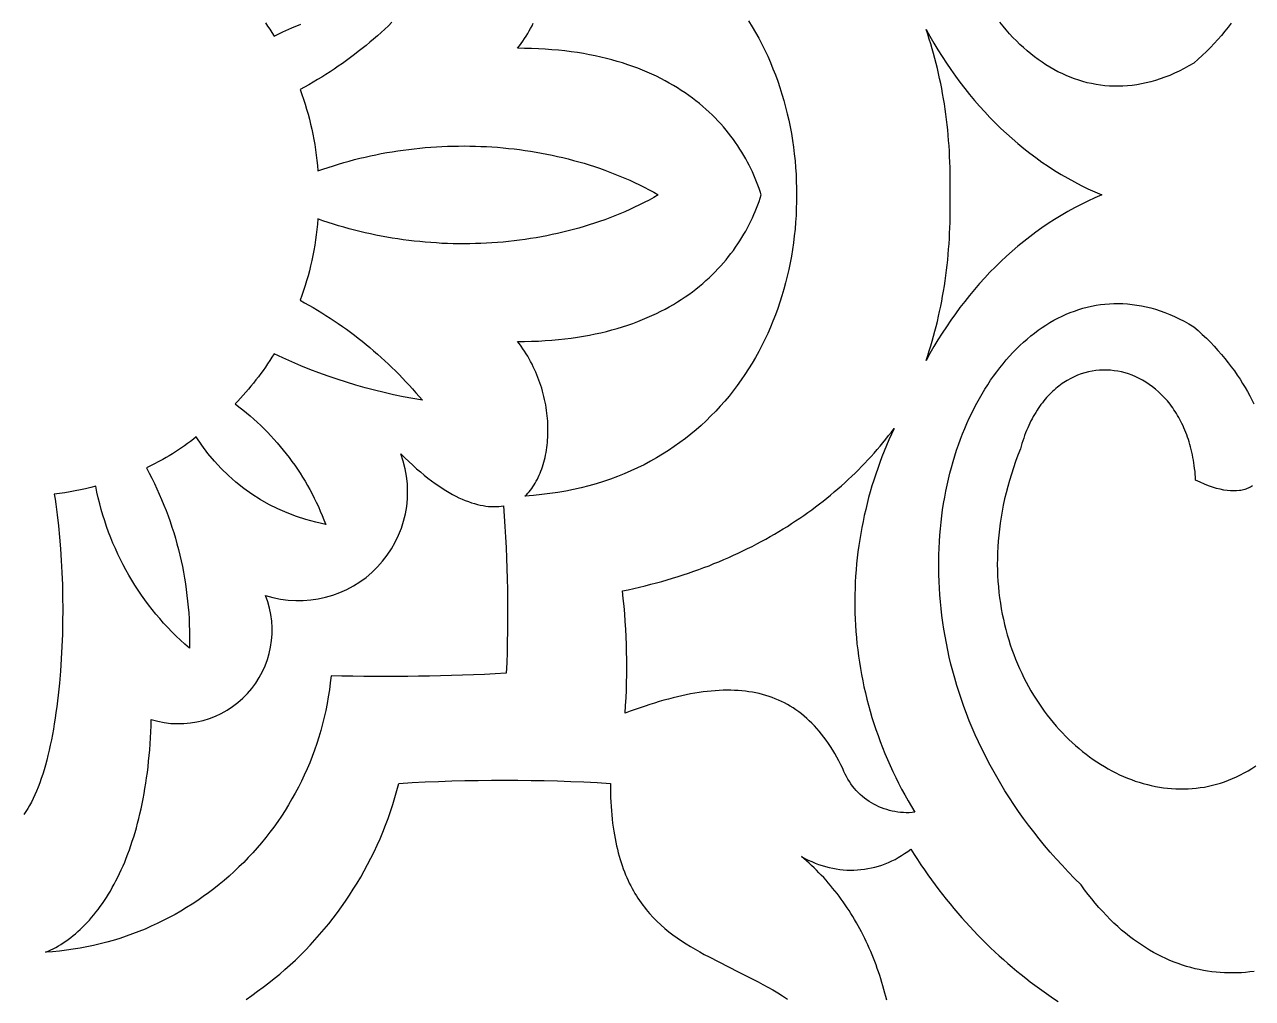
# Model space of a CAD drawing. Extents: x -4950 to -2150, y -1354 to 1346.
# Drawn here: x -4598.9 to -4386.9, y -1168.7 to -1000.5 of the extents above; entities that cross this region are included whole.
import ezdxf

# ---------------------------------------------------------------- set-up
doc = ezdxf.new("R2010")
doc.units = 0
doc.layers.add('LAYER_1', color=18, linetype='CONTINUOUS')

msp = doc.modelspace()

# ---------------------------------------------------------------- linework, layer by layer
at = {"layer": 'LAYER_1'}
for points in [[(-4535.5, -1000.07), (-4536.12, -1000.66), (-4536.75, -1001.25), (-4537.38, -1001.83), (-4538.02, -1002.39), (-4538.66, -1002.96), (-4539.32, -1003.51), (-4539.97, -1004.06), (-4540.64, -1004.6), (-4541.31, -1005.13), (-4541.99, -1005.65), (-4542.67, -1006.16), (-4543.37, -1006.67), (-4544.06, -1007.17), (-4544.76, -1007.66), (-4545.47, -1008.14), (-4546.19, -1008.61), (-4546.91, -1009.08), (-4547.63, -1009.53), (-4548.37, -1009.98), (-4549.1, -1010.42), (-4549.85, -1010.85), (-4550.59, -1011.27), (-4551.35, -1011.69), (-4551.05, -1012.52), (-4550.76, -1013.36), (-4550.49, -1014.21), (-4550.23, -1015.06), (-4549.99, -1015.92), (-4549.76, -1016.79), (-4549.55, -1017.66), (-4549.35, -1018.54), (-4549.16, -1019.42), (-4548.99, -1020.31), (-4548.84, -1021.21), (-4548.7, -1022.1), (-4548.58, -1023.01), (-4548.47, -1023.92), (-4548.38, -1024.83), (-4548.3, -1025.75), (-4547.41, -1025.44), (-4546.52, -1025.13), (-4545.62, -1024.84), (-4544.72, -1024.56), (-4543.81, -1024.3), (-4542.9, -1024.04), (-4541.98, -1023.8), (-4541.06, -1023.57), (-4540.14, -1023.35), (-4539.21, -1023.14), (-4538.27, -1022.95), (-4537.34, -1022.76), (-4536.4, -1022.59), (-4535.45, -1022.43), (-4534.51, -1022.28), (-4533.56, -1022.15), (-4532.61, -1022.02), (-4531.66, -1021.91), (-4530.7, -1021.81), (-4529.74, -1021.72), (-4528.79, -1021.65), (-4527.83, -1021.58), (-4526.87, -1021.53), (-4525.91, -1021.49), (-4524.95, -1021.46), (-4523.99, -1021.45), (-4523.03, -1021.44), (-4522.06, -1021.45), (-4521.1, -1021.47), (-4520.14, -1021.5), (-4519.18, -1021.55), (-4518.23, -1021.6), (-4517.27, -1021.67), (-4516.31, -1021.75), (-4515.36, -1021.85), (-4514.41, -1021.95), (-4513.46, -1022.07), (-4512.51, -1022.2), (-4511.57, -1022.34), (-4510.63, -1022.5), (-4509.69, -1022.66), (-4508.76, -1022.84), (-4507.83, -1023.03), (-4506.9, -1023.23), (-4505.98, -1023.45), (-4505.06, -1023.68), (-4504.14, -1023.92), (-4503.23, -1024.17), (-4502.33, -1024.43), (-4501.43, -1024.71), (-4500.54, -1025), (-4499.65, -1025.3), (-4498.76, -1025.62), (-4497.89, -1025.94), (-4497.02, -1026.28), (-4496.15, -1026.63), (-4495.3, -1027), (-4494.45, -1027.37), (-4493.61, -1027.76), (-4492.77, -1028.16), (-4491.94, -1028.58), (-4491.12, -1029), (-4490.31, -1029.44), (-4489.51, -1029.89), (-4490.31, -1030.34), (-4491.12, -1030.78), (-4491.94, -1031.21), (-4492.77, -1031.62), (-4493.61, -1032.02), (-4494.45, -1032.41), (-4495.3, -1032.79), (-4496.15, -1033.15), (-4497.02, -1033.5), (-4497.89, -1033.84), (-4498.76, -1034.17), (-4499.65, -1034.48), (-4500.54, -1034.78), (-4501.43, -1035.07), (-4502.33, -1035.35), (-4503.23, -1035.61), (-4504.14, -1035.87), (-4505.06, -1036.11), (-4505.98, -1036.33), (-4506.9, -1036.55), (-4507.83, -1036.75), (-4508.76, -1036.94), (-4509.69, -1037.12), (-4510.63, -1037.29), (-4511.57, -1037.44), (-4512.51, -1037.59), (-4513.46, -1037.72), (-4514.41, -1037.83), (-4515.36, -1037.94), (-4516.31, -1038.03), (-4517.27, -1038.11), (-4518.23, -1038.18), (-4519.18, -1038.24), (-4520.14, -1038.28), (-4521.1, -1038.31), (-4522.06, -1038.33), (-4523.03, -1038.34), (-4523.99, -1038.34), (-4524.95, -1038.32), (-4525.91, -1038.3), (-4526.87, -1038.26), (-4527.83, -1038.2), (-4528.79, -1038.14), (-4529.74, -1038.06), (-4530.7, -1037.97), (-4531.66, -1037.87), (-4532.61, -1037.76), (-4533.56, -1037.64), (-4534.51, -1037.5), (-4535.45, -1037.35), (-4536.4, -1037.19), (-4537.34, -1037.02), (-4538.27, -1036.84), (-4539.21, -1036.64), (-4540.14, -1036.44), (-4541.06, -1036.22), (-4541.98, -1035.99), (-4542.9, -1035.74), (-4543.81, -1035.49), (-4544.72, -1035.22), (-4545.62, -1034.94), (-4546.52, -1034.65), (-4547.41, -1034.35), (-4548.3, -1034.04), (-4548.38, -1034.95), (-4548.47, -1035.87), (-4548.58, -1036.78), (-4548.7, -1037.68), (-4548.84, -1038.58), (-4548.99, -1039.47), (-4549.16, -1040.36), (-4549.35, -1041.25), (-4549.55, -1042.12), (-4549.76, -1042.99), (-4549.99, -1043.86), (-4550.23, -1044.72), (-4550.49, -1045.57), (-4550.76, -1046.42), (-4551.05, -1047.26), (-4551.35, -1048.1), (-4550.59, -1048.51), (-4549.85, -1048.93), (-4549.1, -1049.36), (-4548.37, -1049.8), (-4547.63, -1050.25), (-4546.91, -1050.71), (-4546.19, -1051.17), (-4545.47, -1051.65), (-4544.76, -1052.13), (-4544.06, -1052.62), (-4543.37, -1053.11), (-4542.67, -1053.62), (-4541.99, -1054.14), (-4541.31, -1054.66), (-4540.64, -1055.19), (-4539.97, -1055.73), (-4539.32, -1056.27), (-4538.66, -1056.83), (-4538.02, -1057.39), (-4537.38, -1057.96), (-4536.75, -1058.54), (-4536.12, -1059.12), (-4535.5, -1059.71), (-4534.89, -1060.31), (-4534.28, -1060.92), (-4533.69, -1061.54), (-4533.1, -1062.16), (-4532.51, -1062.79), (-4531.94, -1063.42), (-4531.37, -1064.07), (-4530.81, -1064.72), (-4530.25, -1065.38), (-4531.91, -1065.09), (-4533.57, -1064.77), (-4535.22, -1064.43), (-4536.86, -1064.05), (-4538.49, -1063.65), (-4540.12, -1063.22), (-4541.73, -1062.76), (-4543.34, -1062.27), (-4544.94, -1061.75), (-4546.53, -1061.2), (-4548.11, -1060.63), (-4549.68, -1060.03), (-4551.24, -1059.4), (-4552.79, -1058.74), (-4554.33, -1058.05), (-4555.85, -1057.34), (-4556.22, -1057.92), (-4556.59, -1058.5), (-4556.98, -1059.08), (-4557.36, -1059.64), (-4557.76, -1060.21), (-4558.16, -1060.76), (-4558.57, -1061.32), (-4558.99, -1061.86), (-4559.41, -1062.4), (-4559.84, -1062.94), (-4560.28, -1063.46), (-4560.73, -1063.99), (-4561.18, -1064.5), (-4561.64, -1065.01), (-4562.1, -1065.52), (-4562.57, -1066.01), (-4561.91, -1066.51), (-4561.26, -1067.02), (-4560.62, -1067.55), (-4559.99, -1068.08), (-4559.37, -1068.62), (-4558.76, -1069.18), (-4558.16, -1069.74), (-4557.57, -1070.32), (-4556.99, -1070.9), (-4556.42, -1071.5), (-4555.87, -1072.11), (-4555.32, -1072.72), (-4554.79, -1073.34), (-4554.27, -1073.98), (-4553.75, -1074.62), (-4553.25, -1075.27), (-4552.77, -1075.94), (-4552.29, -1076.61), (-4551.83, -1077.28), (-4551.37, -1077.97), (-4550.93, -1078.67), (-4550.51, -1079.37), (-4550.09, -1080.08), (-4549.69, -1080.8), (-4549.3, -1081.53), (-4548.92, -1082.26), (-4548.56, -1083), (-4548.21, -1083.75), (-4547.87, -1084.51), (-4547.55, -1085.27), (-4547.24, -1086.04), (-4546.94, -1086.81, -0.209037), (-4569.29, -1071.7), (-4569.78, -1072.1), (-4570.29, -1072.49), (-4570.79, -1072.87), (-4571.31, -1073.24), (-4571.83, -1073.6), (-4572.35, -1073.95), (-4572.89, -1074.29), (-4573.42, -1074.63), (-4573.97, -1074.96), (-4574.51, -1075.28), (-4575.07, -1075.59), (-4575.63, -1075.9), (-4576.75, -1076.48), (-4577.9, -1077.04), (-4577.42, -1077.94), (-4576.96, -1078.84), (-4576.51, -1079.76), (-4576.08, -1080.67), (-4575.67, -1081.6), (-4575.27, -1082.53), (-4574.88, -1083.47), (-4574.51, -1084.41), (-4574.16, -1085.36), (-4573.82, -1086.31), (-4573.5, -1087.27), (-4573.19, -1088.23), (-4572.9, -1089.2), (-4572.63, -1090.17), (-4572.37, -1091.15), (-4572.13, -1092.13), (-4571.9, -1093.12), (-4571.69, -1094.1), (-4571.5, -1095.1), (-4571.32, -1096.09), (-4571.16, -1097.09), (-4571.02, -1098.09), (-4570.89, -1099.09), (-4570.78, -1100.1), (-4570.68, -1101.11), (-4570.6, -1102.12), (-4570.54, -1103.13), (-4570.5, -1104.15), (-4570.47, -1105.16), (-4570.46, -1106.18), (-4570.46, -1107.2), (-4570.48, -1108.21), (-4571.26, -1107.53), (-4572.03, -1106.82), (-4572.77, -1106.11), (-4573.51, -1105.37), (-4574.22, -1104.63), (-4574.92, -1103.87), (-4575.6, -1103.1), (-4576.26, -1102.31), (-4576.91, -1101.51), (-4577.54, -1100.7), (-4578.15, -1099.87), (-4578.74, -1099.04), (-4579.32, -1098.19), (-4579.88, -1097.33), (-4580.42, -1096.46), (-4580.94, -1095.57), (-4581.44, -1094.68), (-4581.92, -1093.78), (-4582.39, -1092.87), (-4582.83, -1091.94), (-4583.26, -1091.01), (-4583.67, -1090.07), (-4584.06, -1089.12), (-4584.42, -1088.16), (-4584.77, -1087.2), (-4585.1, -1086.22), (-4585.41, -1085.24), (-4585.69, -1084.25), (-4585.96, -1083.25), (-4586.21, -1082.25), (-4586.43, -1081.24), (-4586.64, -1080.23), (-4587.51, -1080.45), (-4588.39, -1080.66), (-4589.28, -1080.85), (-4590.17, -1081.03), (-4591.07, -1081.19), (-4591.97, -1081.34), (-4592.88, -1081.47), (-4593.8, -1081.59), (-4593.66, -1082.46), (-4593.53, -1083.35), (-4593.28, -1085.18), (-4593.07, -1087.08), (-4592.88, -1089.03), (-4592.72, -1091.02), (-4592.59, -1093.06), (-4592.48, -1095.14), (-4592.41, -1097.24), (-4592.37, -1099.36), (-4592.35, -1101.5), (-4592.37, -1103.65), (-4592.41, -1105.8), (-4592.49, -1107.94), (-4592.6, -1110.07), (-4592.75, -1112.18), (-4592.92, -1114.27), (-4593.02, -1115.3), (-4593.13, -1116.32), (-4593.25, -1117.33), (-4593.37, -1118.33), (-4593.51, -1119.32), (-4593.65, -1120.3), (-4593.8, -1121.26), (-4593.96, -1122.21), (-4594.13, -1123.14), (-4594.31, -1124.06), (-4594.49, -1124.96), (-4594.69, -1125.85), (-4594.89, -1126.72), (-4595.11, -1127.56), (-4595.33, -1128.39), (-4595.56, -1129.2), (-4595.8, -1129.98), (-4596.05, -1130.74), (-4596.31, -1131.48), (-4596.58, -1132.2), (-4596.86, -1132.89), (-4597.14, -1133.55), (-4597.44, -1134.19), (-4597.75, -1134.79), (-4598.06, -1135.38), (-4598.39, -1135.93), (-4598.72, -1136.45), (-4599.07, -1136.94)], [(-4560.68, -1168.88), (-4559.68, -1168.2), (-4558.69, -1167.49), (-4557.72, -1166.77), (-4556.76, -1166.04), (-4555.81, -1165.28), (-4554.88, -1164.51), (-4553.97, -1163.71), (-4553.06, -1162.9), (-4552.18, -1162.08), (-4551.31, -1161.23), (-4550.45, -1160.37), (-4549.61, -1159.5), (-4548.79, -1158.6), (-4547.99, -1157.7), (-4547.2, -1156.77), (-4546.42, -1155.83), (-4545.67, -1154.87), (-4544.93, -1153.9), (-4544.21, -1152.91), (-4543.51, -1151.91), (-4542.83, -1150.9), (-4542.17, -1149.86), (-4541.52, -1148.82), (-4540.9, -1147.76), (-4540.29, -1146.69), (-4539.7, -1145.6), (-4539.14, -1144.5), (-4538.59, -1143.39), (-4538.07, -1142.26), (-4537.56, -1141.12), (-4537.08, -1139.97), (-4536.62, -1138.81), (-4536.18, -1137.63), (-4535.76, -1136.44), (-4535.37, -1135.24), (-4534.99, -1134.03), (-4534.64, -1132.81), (-4534.32, -1131.57, -0.030769), (-4497.79, -1131.57), (-4497.78, -1132.4), (-4497.77, -1133.21), (-4497.74, -1134), (-4497.71, -1134.78), (-4497.67, -1135.54), (-4497.61, -1136.29), (-4497.55, -1137.02), (-4497.48, -1137.74), (-4497.4, -1138.44), (-4497.31, -1139.12), (-4497.21, -1139.8), (-4497.1, -1140.45), (-4496.98, -1141.1), (-4496.86, -1141.73), (-4496.73, -1142.35), (-4496.58, -1142.95), (-4496.44, -1143.54), (-4496.28, -1144.12), (-4496.11, -1144.69), (-4495.94, -1145.24), (-4495.76, -1145.78), (-4495.57, -1146.31), (-4495.37, -1146.83), (-4495.17, -1147.34), (-4494.96, -1147.83), (-4494.74, -1148.32), (-4494.52, -1148.79), (-4494.28, -1149.25), (-4494.05, -1149.7), (-4493.8, -1150.15), (-4493.55, -1150.58), (-4493.29, -1151), (-4493.03, -1151.41), (-4492.76, -1151.82), (-4492.48, -1152.21), (-4492.2, -1152.6), (-4491.91, -1152.97), (-4491.62, -1153.34), (-4491.32, -1153.7), (-4491.01, -1154.06), (-4490.39, -1154.74), (-4489.74, -1155.39), (-4489.08, -1156.01), (-4488.39, -1156.61), (-4487.69, -1157.19), (-4486.98, -1157.74), (-4486.24, -1158.27), (-4485.49, -1158.78), (-4484.73, -1159.28), (-4483.96, -1159.76), (-4483.17, -1160.23), (-4482.37, -1160.68), (-4481.57, -1161.13), (-4480.75, -1161.56), (-4479.09, -1162.42), (-4477.41, -1163.26), (-4475.71, -1164.1), (-4474, -1164.96), (-4472.29, -1165.84), (-4471.44, -1166.3), (-4470.59, -1166.77), (-4469.74, -1167.26), (-4468.89, -1167.76), (-4468.05, -1168.28), (-4467.22, -1168.82)]]:
    msp.add_lwpolyline(points, format="xyb", dxfattribs=at)
for points in [[(-4557.36, -1000.14), (-4556.98, -1000.71), (-4556.59, -1001.28), (-4556.22, -1001.86), (-4555.85, -1002.44), (-4554.33, -1001.73), (-4552.79, -1001.05), (-4551.24, -1000.39)], [(-4473.92, -999.84), (-4473.32, -1000.83), (-4472.74, -1001.83), (-4472.17, -1002.84), (-4471.64, -1003.86), (-4471.12, -1004.9), (-4470.63, -1005.95), (-4470.16, -1007.01), (-4469.72, -1008.09), (-4469.3, -1009.17), (-4468.9, -1010.26), (-4468.52, -1011.36), (-4468.17, -1012.48), (-4467.84, -1013.6), (-4467.53, -1014.72), (-4467.25, -1015.86), (-4466.99, -1017), (-4466.75, -1018.15), (-4466.54, -1019.31), (-4466.35, -1020.47), (-4466.18, -1021.63), (-4466.03, -1022.8), (-4465.91, -1023.98), (-4465.81, -1025.16), (-4465.74, -1026.34), (-4465.69, -1027.52), (-4465.66, -1028.71), (-4465.65, -1029.89), (-4465.66, -1031.08), (-4465.69, -1032.26), (-4465.74, -1033.45), (-4465.81, -1034.63), (-4465.91, -1035.81), (-4466.03, -1036.98), (-4466.18, -1038.15), (-4466.35, -1039.32), (-4466.54, -1040.48), (-4466.75, -1041.63), (-4466.99, -1042.78), (-4467.25, -1043.92), (-4467.53, -1045.06), (-4467.84, -1046.19), (-4468.17, -1047.31), (-4468.52, -1048.42), (-4468.9, -1049.52), (-4469.3, -1050.62), (-4469.72, -1051.7), (-4470.16, -1052.77), (-4470.63, -1053.83), (-4471.12, -1054.88), (-4471.64, -1055.92), (-4472.17, -1056.95), (-4472.74, -1057.96), (-4473.32, -1058.96), (-4473.92, -1059.94), (-4474.55, -1060.91), (-4475.21, -1061.87), (-4475.88, -1062.81), (-4476.58, -1063.73), (-4477.3, -1064.64), (-4478.05, -1065.53), (-4478.81, -1066.4), (-4479.6, -1067.26), (-4480.42, -1068.09), (-4481.26, -1068.91), (-4482.12, -1069.71), (-4483, -1070.48), (-4483.9, -1071.24), (-4484.83, -1071.98), (-4485.78, -1072.69), (-4486.76, -1073.38), (-4487.76, -1074.05), (-4488.78, -1074.7), (-4489.82, -1075.32), (-4490.89, -1075.92), (-4491.98, -1076.5), (-4493.09, -1077.04), (-4494.23, -1077.57), (-4495.39, -1078.07), (-4496.57, -1078.54), (-4497.77, -1078.98), (-4499, -1079.4), (-4500.25, -1079.79), (-4501.53, -1080.15), (-4502.82, -1080.48), (-4504.14, -1080.78), (-4505.48, -1081.05), (-4506.85, -1081.29), (-4508.24, -1081.5), (-4509.65, -1081.68), (-4511.09, -1081.82), (-4512.54, -1081.94), (-4512.29, -1081.69), (-4512.05, -1081.44), (-4511.82, -1081.17), (-4511.59, -1080.9), (-4511.37, -1080.61), (-4511.16, -1080.31), (-4510.96, -1080.01), (-4510.77, -1079.69), (-4510.58, -1079.37), (-4510.4, -1079.03), (-4510.23, -1078.69), (-4510.07, -1078.34), (-4509.91, -1077.98), (-4509.77, -1077.61), (-4509.63, -1077.23), (-4509.5, -1076.85), (-4509.38, -1076.46), (-4509.26, -1076.06), (-4509.16, -1075.66), (-4509.06, -1075.25), (-4508.97, -1074.83), (-4508.89, -1074.41), (-4508.82, -1073.99), (-4508.76, -1073.56), (-4508.7, -1073.12), (-4508.66, -1072.68), (-4508.62, -1072.23), (-4508.59, -1071.78), (-4508.57, -1071.33), (-4508.56, -1070.87), (-4508.57, -1069.95), (-4508.61, -1069.01), (-4508.65, -1068.54), (-4508.69, -1068.07), (-4508.75, -1067.6), (-4508.81, -1067.12), (-4508.88, -1066.65), (-4508.96, -1066.17), (-4509.05, -1065.69), (-4509.15, -1065.22), (-4509.26, -1064.74), (-4509.38, -1064.26), (-4509.51, -1063.79), (-4509.65, -1063.31), (-4509.79, -1062.84), (-4509.95, -1062.36), (-4510.12, -1061.89), (-4510.29, -1061.42), (-4510.48, -1060.96), (-4510.68, -1060.49), (-4510.88, -1060.03), (-4511.1, -1059.57), (-4511.32, -1059.12), (-4511.56, -1058.67), (-4511.81, -1058.22), (-4512.06, -1057.78), (-4512.33, -1057.34), (-4512.61, -1056.9), (-4512.89, -1056.48), (-4513.19, -1056.05), (-4513.5, -1055.63), (-4513.82, -1055.22), (-4512.59, -1055.21), (-4511.38, -1055.18), (-4510.19, -1055.14), (-4509.02, -1055.07), (-4507.87, -1054.99), (-4506.75, -1054.88), (-4505.64, -1054.76), (-4504.55, -1054.63), (-4503.49, -1054.47), (-4502.44, -1054.3), (-4501.42, -1054.12), (-4500.42, -1053.92), (-4499.43, -1053.7), (-4498.46, -1053.47), (-4497.52, -1053.22), (-4496.59, -1052.96), (-4495.68, -1052.68), (-4494.79, -1052.39), (-4493.92, -1052.09), (-4493.07, -1051.77), (-4492.24, -1051.44), (-4491.42, -1051.1), (-4490.63, -1050.75), (-4489.85, -1050.38), (-4489.09, -1050), (-4488.34, -1049.62), (-4487.62, -1049.22), (-4486.91, -1048.81), (-4486.22, -1048.39), (-4485.54, -1047.96), (-4484.89, -1047.52), (-4484.25, -1047.07), (-4483.62, -1046.61), (-4483.02, -1046.15), (-4482.43, -1045.67), (-4481.85, -1045.19), (-4481.29, -1044.7), (-4480.75, -1044.21), (-4480.22, -1043.7), (-4479.71, -1043.2), (-4479.22, -1042.68), (-4478.74, -1042.16), (-4478.27, -1041.63), (-4477.82, -1041.1), (-4477.39, -1040.56), (-4476.97, -1040.02), (-4476.56, -1039.48), (-4476.17, -1038.93), (-4475.79, -1038.37), (-4475.43, -1037.82), (-4475.08, -1037.26), (-4474.75, -1036.7), (-4474.43, -1036.14), (-4474.12, -1035.57), (-4473.82, -1035), (-4473.54, -1034.44), (-4473.27, -1033.87), (-4473.02, -1033.3), (-4472.78, -1032.73), (-4472.55, -1032.16), (-4472.33, -1031.59), (-4472.12, -1031.02), (-4471.93, -1030.46), (-4471.75, -1029.89), (-4471.93, -1029.33), (-4472.12, -1028.76), (-4472.33, -1028.19), (-4472.55, -1027.62), (-4472.78, -1027.06), (-4473.02, -1026.49), (-4473.27, -1025.92), (-4473.54, -1025.35), (-4473.82, -1024.78), (-4474.12, -1024.21), (-4474.43, -1023.65), (-4474.75, -1023.09), (-4475.08, -1022.53), (-4475.43, -1021.97), (-4475.79, -1021.41), (-4476.17, -1020.86), (-4476.56, -1020.31), (-4476.97, -1019.76), (-4477.39, -1019.22), (-4477.82, -1018.69), (-4478.27, -1018.15), (-4478.74, -1017.63), (-4479.22, -1017.11), (-4479.71, -1016.59), (-4480.22, -1016.08), (-4480.75, -1015.58), (-4481.29, -1015.08), (-4481.85, -1014.59), (-4482.43, -1014.11), (-4483.02, -1013.64), (-4483.62, -1013.17), (-4484.25, -1012.71), (-4484.89, -1012.27), (-4485.54, -1011.83), (-4486.22, -1011.4), (-4486.91, -1010.98), (-4487.62, -1010.57), (-4488.34, -1010.17), (-4489.09, -1009.78), (-4489.85, -1009.4), (-4490.63, -1009.04), (-4491.42, -1008.68), (-4492.24, -1008.34), (-4493.07, -1008.01), (-4493.92, -1007.7), (-4494.79, -1007.39), (-4495.68, -1007.1), (-4496.59, -1006.83), (-4497.52, -1006.57), (-4498.46, -1006.32), (-4499.43, -1006.09), (-4500.42, -1005.87), (-4501.42, -1005.67), (-4502.44, -1005.48), (-4503.49, -1005.31), (-4504.55, -1005.16), (-4505.64, -1005.02), (-4506.75, -1004.9), (-4507.87, -1004.8), (-4509.02, -1004.71), (-4510.19, -1004.65), (-4511.38, -1004.6), (-4512.59, -1004.57), (-4513.82, -1004.56), (-4513.5, -1004.15), (-4513.19, -1003.73), (-4512.89, -1003.31), (-4512.61, -1002.88), (-4512.33, -1002.45), (-4512.06, -1002.01), (-4511.81, -1001.57), (-4511.56, -1001.12), (-4511.32, -1000.67), (-4511.1, -1000.21)], [(-4390.58, -1000.2), (-4391.12, -1000.91), (-4391.69, -1001.62), (-4392.29, -1002.33), (-4392.9, -1003.03), (-4393.54, -1003.73), (-4394.2, -1004.43), (-4394.89, -1005.11), (-4395.6, -1005.79), (-4396.33, -1006.46), (-4397.08, -1007.13), (-4397.91, -1007.62), (-4398.74, -1008.07), (-4399.57, -1008.49), (-4400.39, -1008.88), (-4401.21, -1009.24), (-4402.04, -1009.57), (-4402.85, -1009.86), (-4403.67, -1010.12), (-4404.48, -1010.35), (-4405.29, -1010.55), (-4406.1, -1010.72), (-4406.9, -1010.86), (-4407.7, -1010.97), (-4408.5, -1011.05), (-4409.29, -1011.1), (-4410.08, -1011.12), (-4410.86, -1011.12), (-4411.64, -1011.08), (-4412.41, -1011.02), (-4413.18, -1010.93), (-4413.94, -1010.82), (-4414.7, -1010.67), (-4415.45, -1010.5), (-4416.19, -1010.31), (-4416.93, -1010.08), (-4417.66, -1009.84), (-4418.39, -1009.56), (-4419.1, -1009.27), (-4419.81, -1008.94), (-4420.52, -1008.6), (-4421.21, -1008.23), (-4421.9, -1007.83), (-4422.58, -1007.42), (-4423.25, -1006.98), (-4423.91, -1006.51), (-4424.56, -1006.03), (-4425.21, -1005.52), (-4425.84, -1005), (-4426.46, -1004.45), (-4427.08, -1003.88), (-4427.68, -1003.29), (-4428.28, -1002.67), (-4428.86, -1002.04), (-4429.44, -1001.39), (-4430, -1000.72), (-4430.55, -1000.04)], [(-4386.66, -1164.04), (-4387.38, -1164.13), (-4388.11, -1164.21), (-4388.84, -1164.27), (-4389.56, -1164.3), (-4390.29, -1164.32), (-4391.02, -1164.32), (-4391.75, -1164.29), (-4392.48, -1164.25), (-4393.21, -1164.19), (-4393.94, -1164.11), (-4394.67, -1164.01), (-4395.4, -1163.88), (-4396.13, -1163.74), (-4396.85, -1163.58), (-4397.58, -1163.39), (-4398.3, -1163.19), (-4399.03, -1162.96), (-4399.75, -1162.71), (-4400.47, -1162.44), (-4401.18, -1162.15), (-4401.9, -1161.83), (-4402.61, -1161.5), (-4403.31, -1161.14), (-4404.02, -1160.76), (-4404.72, -1160.36), (-4405.42, -1159.93), (-4406.11, -1159.48), (-4406.8, -1159.01), (-4407.49, -1158.52), (-4408.17, -1158), (-4408.84, -1157.46), (-4409.52, -1156.9), (-4410.18, -1156.31), (-4410.84, -1155.7), (-4411.5, -1155.06), (-4412.15, -1154.4), (-4412.79, -1153.72), (-4413.43, -1153.01), (-4414.06, -1152.28), (-4414.68, -1151.52), (-4415.3, -1150.74), (-4415.91, -1149.93), (-4416.51, -1149.09), (-4417.63, -1147.98), (-4418.73, -1146.85), (-4419.8, -1145.72), (-4420.83, -1144.58), (-4421.84, -1143.44), (-4422.82, -1142.28), (-4423.77, -1141.12), (-4424.7, -1139.96), (-4425.59, -1138.79), (-4426.46, -1137.61), (-4427.3, -1136.43), (-4428.11, -1135.24), (-4428.9, -1134.05), (-4429.66, -1132.85), (-4430.39, -1131.65), (-4431.09, -1130.45), (-4431.77, -1129.24), (-4432.43, -1128.03), (-4433.05, -1126.82), (-4433.66, -1125.6), (-4434.23, -1124.39), (-4434.79, -1123.17), (-4435.31, -1121.95), (-4435.82, -1120.73), (-4436.29, -1119.51), (-4436.75, -1118.29), (-4437.18, -1117.07), (-4437.58, -1115.85), (-4437.97, -1114.63), (-4438.33, -1113.41), (-4438.66, -1112.2), (-4438.98, -1110.98), (-4439.27, -1109.77), (-4439.54, -1108.56), (-4439.78, -1107.35), (-4440.01, -1106.14), (-4440.21, -1104.94), (-4440.39, -1103.75), (-4440.55, -1102.55), (-4440.69, -1101.36), (-4440.81, -1100.18), (-4440.91, -1099), (-4440.99, -1097.83), (-4441.05, -1096.66), (-4441.08, -1095.49), (-4441.1, -1094.34), (-4441.1, -1093.19), (-4441.08, -1092.05), (-4441.04, -1090.91), (-4440.98, -1089.78), (-4440.9, -1088.67), (-4440.81, -1087.56), (-4440.7, -1086.45), (-4440.56, -1085.36), (-4440.42, -1084.28), (-4440.25, -1083.2), (-4440.07, -1082.14), (-4439.87, -1081.08), (-4439.65, -1080.04), (-4439.41, -1079.01), (-4439.16, -1077.99), (-4438.9, -1076.98), (-4438.62, -1075.98), (-4438.32, -1075), (-4438.01, -1074.02), (-4437.68, -1073.07), (-4437.34, -1072.12), (-4436.98, -1071.19), (-4436.61, -1070.27), (-4436.22, -1069.36), (-4435.82, -1068.47), (-4435.4, -1067.6), (-4434.98, -1066.74), (-4434.54, -1065.9), (-4434.08, -1065.07), (-4433.61, -1064.26), (-4433.13, -1063.46), (-4432.64, -1062.68), (-4432.14, -1061.92), (-4431.62, -1061.18), (-4431.09, -1060.46), (-4430.55, -1059.75), (-4430, -1059.06), (-4429.44, -1058.39), (-4428.86, -1057.74), (-4428.28, -1057.11), (-4427.68, -1056.5), (-4427.08, -1055.91), (-4426.46, -1055.34), (-4425.84, -1054.79), (-4425.21, -1054.26), (-4424.56, -1053.76), (-4423.91, -1053.27), (-4423.25, -1052.81), (-4422.58, -1052.37), (-4421.9, -1051.95), (-4421.21, -1051.56), (-4420.52, -1051.19), (-4419.81, -1050.84), (-4419.1, -1050.52), (-4418.39, -1050.22), (-4417.66, -1049.95), (-4416.93, -1049.7), (-4416.19, -1049.48), (-4415.45, -1049.28), (-4414.7, -1049.11), (-4413.94, -1048.97), (-4413.18, -1048.85), (-4412.41, -1048.76), (-4411.64, -1048.7), (-4410.86, -1048.67), (-4410.08, -1048.66), (-4409.29, -1048.68), (-4408.5, -1048.73), (-4407.7, -1048.81), (-4406.9, -1048.92), (-4406.1, -1049.06), (-4405.29, -1049.23), (-4404.48, -1049.43), (-4403.67, -1049.66), (-4402.85, -1049.93), (-4402.04, -1050.22), (-4401.21, -1050.54), (-4400.39, -1050.9), (-4399.57, -1051.29), (-4398.74, -1051.71), (-4397.91, -1052.17), (-4397.08, -1052.66), (-4396.33, -1053.32), (-4395.6, -1053.99), (-4394.89, -1054.67), (-4394.2, -1055.36), (-4393.54, -1056.05), (-4392.9, -1056.75), (-4392.29, -1057.46), (-4391.69, -1058.16), (-4391.12, -1058.88), (-4390.58, -1059.59), (-4390.05, -1060.3), (-4389.55, -1061.02), (-4389.08, -1061.74), (-4388.63, -1062.45), (-4388.2, -1063.17), (-4387.79, -1063.88), (-4387.41, -1064.58), (-4387.05, -1065.29), (-4386.72, -1065.99)], [(-4386.92, -1080.15), (-4387.09, -1080.27), (-4387.27, -1080.37), (-4387.46, -1080.47), (-4387.65, -1080.56), (-4387.85, -1080.64), (-4388.06, -1080.72), (-4388.27, -1080.79), (-4388.49, -1080.85), (-4388.71, -1080.9), (-4388.94, -1080.94), (-4389.18, -1080.98), (-4389.67, -1081.03), (-4390.19, -1081.04), (-4390.73, -1081.03), (-4391.29, -1080.97), (-4391.89, -1080.88), (-4392.5, -1080.76), (-4393.15, -1080.59), (-4393.81, -1080.39), (-4394.51, -1080.15), (-4395.22, -1079.87), (-4395.97, -1079.55), (-4396.74, -1079.18), (-4396.77, -1078.67), (-4396.81, -1078.16), (-4396.85, -1077.66), (-4396.91, -1077.16), (-4396.97, -1076.67), (-4397.04, -1076.19), (-4397.12, -1075.72), (-4397.2, -1075.25), (-4397.29, -1074.79), (-4397.39, -1074.33), (-4397.5, -1073.88), (-4397.61, -1073.44), (-4397.73, -1073.01), (-4397.86, -1072.58), (-4397.99, -1072.16), (-4398.13, -1071.75), (-4398.28, -1071.34), (-4398.43, -1070.94), (-4398.59, -1070.55), (-4398.75, -1070.16), (-4398.92, -1069.78), (-4399.1, -1069.41), (-4399.28, -1069.04), (-4399.47, -1068.68), (-4399.66, -1068.33), (-4399.86, -1067.99), (-4400.06, -1067.65), (-4400.27, -1067.32), (-4400.49, -1067), (-4400.7, -1066.68), (-4400.93, -1066.37), (-4401.15, -1066.07), (-4401.62, -1065.49), (-4402.11, -1064.94), (-4402.61, -1064.42), (-4403.13, -1063.92), (-4403.66, -1063.46), (-4404.2, -1063.03), (-4404.76, -1062.62), (-4405.33, -1062.25), (-4405.91, -1061.9), (-4406.5, -1061.59), (-4407.09, -1061.31), (-4407.7, -1061.06), (-4408.31, -1060.83), (-4408.93, -1060.64), (-4409.56, -1060.48), (-4410.18, -1060.36), (-4410.82, -1060.26), (-4411.45, -1060.19), (-4412.08, -1060.16), (-4412.72, -1060.16), (-4413.36, -1060.19), (-4413.99, -1060.25), (-4414.62, -1060.35), (-4415.25, -1060.48), (-4415.87, -1060.64), (-4416.49, -1060.83), (-4417.11, -1061.06), (-4417.71, -1061.32), (-4418.31, -1061.62), (-4418.9, -1061.95), (-4419.2, -1062.12), (-4419.48, -1062.31), (-4419.77, -1062.5), (-4420.05, -1062.7), (-4420.34, -1062.91), (-4420.61, -1063.13), (-4420.89, -1063.36), (-4421.16, -1063.6), (-4421.43, -1063.84), (-4421.69, -1064.1), (-4421.95, -1064.36), (-4422.21, -1064.63), (-4422.47, -1064.91), (-4422.72, -1065.2), (-4422.96, -1065.49), (-4423.2, -1065.8), (-4423.44, -1066.11), (-4423.67, -1066.44), (-4423.9, -1066.77), (-4424.13, -1067.11), (-4424.35, -1067.46), (-4424.56, -1067.82), (-4424.77, -1068.19), (-4424.97, -1068.56), (-4425.17, -1068.95), (-4425.37, -1069.34), (-4425.56, -1069.75), (-4425.74, -1070.16), (-4425.92, -1070.58), (-4426.09, -1071.01), (-4426.26, -1071.45), (-4426.42, -1071.9), (-4426.57, -1072.36), (-4426.72, -1072.83), (-4426.86, -1073.3), (-4426.99, -1073.79), (-4427.42, -1074.88), (-4427.83, -1075.97), (-4428.21, -1077.06), (-4428.56, -1078.14), (-4428.88, -1079.21), (-4429.19, -1080.29), (-4429.46, -1081.35), (-4429.72, -1082.42), (-4429.95, -1083.47), (-4430.15, -1084.53), (-4430.33, -1085.57), (-4430.49, -1086.61), (-4430.63, -1087.65), (-4430.74, -1088.68), (-4430.83, -1089.7), (-4430.9, -1090.71), (-4430.95, -1091.72), (-4430.97, -1092.72), (-4430.98, -1093.72), (-4430.96, -1094.7), (-4430.93, -1095.68), (-4430.87, -1096.65), (-4430.79, -1097.62), (-4430.7, -1098.57), (-4430.58, -1099.52), (-4430.45, -1100.45), (-4430.3, -1101.38), (-4430.13, -1102.3), (-4429.94, -1103.21), (-4429.73, -1104.11), (-4429.51, -1105), (-4429.27, -1105.88), (-4429.01, -1106.75), (-4428.74, -1107.61), (-4428.45, -1108.45), (-4428.14, -1109.29), (-4427.82, -1110.12), (-4427.49, -1110.93), (-4427.14, -1111.73), (-4426.77, -1112.53), (-4426.39, -1113.31), (-4426, -1114.07), (-4425.59, -1114.83), (-4425.17, -1115.57), (-4424.73, -1116.3), (-4424.29, -1117.02), (-4423.83, -1117.72), (-4423.36, -1118.41), (-4422.87, -1119.08), (-4422.38, -1119.75), (-4421.87, -1120.39), (-4421.36, -1121.03), (-4420.83, -1121.65), (-4420.29, -1122.25), (-4419.74, -1122.84), (-4419.19, -1123.41), (-4418.62, -1123.97), (-4418.04, -1124.52), (-4417.46, -1125.04), (-4416.86, -1125.56), (-4416.26, -1126.05), (-4415.65, -1126.53), (-4415.04, -1126.99), (-4414.41, -1127.44), (-4413.78, -1127.86), (-4413.14, -1128.27), (-4412.5, -1128.67), (-4411.85, -1129.04), (-4411.19, -1129.4), (-4410.53, -1129.74), (-4409.87, -1130.06), (-4409.2, -1130.36), (-4408.52, -1130.65), (-4407.84, -1130.91), (-4407.16, -1131.16), (-4406.47, -1131.38), (-4405.78, -1131.59), (-4405.08, -1131.78), (-4404.39, -1131.94), (-4403.69, -1132.09), (-4402.99, -1132.22), (-4402.29, -1132.32), (-4401.58, -1132.41), (-4400.88, -1132.47), (-4400.17, -1132.51), (-4399.46, -1132.53), (-4398.76, -1132.53), (-4398.05, -1132.51), (-4397.35, -1132.46), (-4396.64, -1132.39), (-4395.94, -1132.3), (-4395.23, -1132.19), (-4394.53, -1132.05), (-4393.83, -1131.89), (-4393.13, -1131.71), (-4392.44, -1131.5), (-4391.75, -1131.27), (-4391.06, -1131.01), (-4390.37, -1130.74), (-4389.69, -1130.43), (-4389.01, -1130.1), (-4388.34, -1129.75), (-4387.67, -1129.37), (-4387.01, -1128.97), (-4386.35, -1128.54)], [(-4450.08, -1169.03), (-4450.23, -1168.4), (-4450.39, -1167.78), (-4450.56, -1167.16), (-4450.73, -1166.55), (-4450.91, -1165.94), (-4451.09, -1165.33), (-4451.29, -1164.73), (-4451.49, -1164.12), (-4451.7, -1163.53), (-4451.91, -1162.93), (-4452.13, -1162.35), (-4452.36, -1161.76), (-4452.6, -1161.18), (-4452.84, -1160.6), (-4453.09, -1160.03), (-4453.34, -1159.47), (-4453.6, -1158.9), (-4453.87, -1158.34), (-4454.15, -1157.79), (-4454.43, -1157.24), (-4454.72, -1156.7), (-4455.01, -1156.16), (-4455.31, -1155.63), (-4455.62, -1155.1), (-4455.93, -1154.57), (-4456.25, -1154.06), (-4456.58, -1153.54), (-4456.91, -1153.04), (-4457.25, -1152.54), (-4457.59, -1152.04), (-4457.94, -1151.55), (-4458.3, -1151.07), (-4458.66, -1150.59), (-4459.03, -1150.12), (-4459.41, -1149.65), (-4459.79, -1149.19), (-4460.17, -1148.74), (-4460.56, -1148.29), (-4460.96, -1147.85), (-4461.37, -1147.42), (-4461.77, -1146.99), (-4462.19, -1146.58), (-4462.61, -1146.16), (-4463.04, -1145.76), (-4463.47, -1145.36), (-4463.9, -1144.97), (-4464.35, -1144.58), (-4464.79, -1144.21), (-4464.21, -1144.52), (-4463.62, -1144.81), (-4463.03, -1145.08), (-4462.43, -1145.33), (-4461.83, -1145.55), (-4461.23, -1145.75), (-4460.62, -1145.93), (-4460.01, -1146.09), (-4459.4, -1146.22), (-4458.79, -1146.33), (-4458.18, -1146.42), (-4457.57, -1146.48), (-4456.95, -1146.53), (-4456.34, -1146.55), (-4455.73, -1146.54), (-4455.12, -1146.51), (-4454.52, -1146.46), (-4453.91, -1146.39), (-4453.31, -1146.29), (-4452.71, -1146.17), (-4452.11, -1146.03), (-4451.52, -1145.87), (-4450.94, -1145.68), (-4450.35, -1145.46), (-4449.78, -1145.23), (-4449.21, -1144.97), (-4448.64, -1144.69), (-4448.09, -1144.38), (-4447.54, -1144.05), (-4446.99, -1143.7), (-4446.46, -1143.32), (-4445.94, -1142.92), (-4445.36, -1143.83), (-4444.77, -1144.73), (-4444.18, -1145.62), (-4443.58, -1146.5), (-4442.97, -1147.37), (-4442.35, -1148.24), (-4441.73, -1149.09), (-4441.09, -1149.93), (-4440.45, -1150.76), (-4439.8, -1151.59), (-4439.14, -1152.4), (-4438.48, -1153.2), (-4437.8, -1153.99), (-4437.12, -1154.78), (-4436.43, -1155.55), (-4435.74, -1156.31), (-4435.03, -1157.06), (-4434.32, -1157.8), (-4433.61, -1158.53), (-4432.88, -1159.25), (-4432.15, -1159.96), (-4431.42, -1160.66), (-4430.67, -1161.34), (-4429.92, -1162.02), (-4429.17, -1162.68), (-4428.4, -1163.34), (-4427.63, -1163.98), (-4426.86, -1164.61), (-4426.08, -1165.23), (-4425.29, -1165.84), (-4424.5, -1166.44), (-4423.7, -1167.02), (-4422.89, -1167.6), (-4422.08, -1168.16), (-4421.27, -1168.71), (-4420.45, -1169.25)]]:
    msp.add_lwpolyline(points, dxfattribs=at)
for points in [[(-4443.27, -1058.49), (-4443, -1057.66), (-4442.73, -1056.83), (-4442.47, -1055.99), (-4442.23, -1055.15), (-4441.99, -1054.3), (-4441.76, -1053.45), (-4441.54, -1052.6), (-4441.33, -1051.74), (-4441.13, -1050.87), (-4440.94, -1050.01), (-4440.76, -1049.14), (-4440.58, -1048.26), (-4440.42, -1047.38), (-4440.27, -1046.5), (-4440.12, -1045.61), (-4439.99, -1044.72), (-4439.87, -1043.82), (-4439.75, -1042.92), (-4439.65, -1042.02), (-4439.55, -1041.11), (-4439.46, -1040.2), (-4439.39, -1039.28), (-4439.32, -1038.36), (-4439.26, -1037.44), (-4439.21, -1036.51), (-4439.17, -1035.58), (-4439.14, -1034.64), (-4439.12, -1033.7), (-4439.11, -1032.75), (-4439.11, -1031.8), (-4439.12, -1030.85), (-4439.14, -1029.89), (-4439.12, -1028.93), (-4439.11, -1027.98), (-4439.11, -1027.03), (-4439.12, -1026.09), (-4439.14, -1025.15), (-4439.17, -1024.21), (-4439.21, -1023.28), (-4439.26, -1022.35), (-4439.32, -1021.42), (-4439.39, -1020.5), (-4439.46, -1019.59), (-4439.55, -1018.67), (-4439.65, -1017.77), (-4439.75, -1016.86), (-4439.87, -1015.96), (-4439.99, -1015.07), (-4440.12, -1014.17), (-4440.27, -1013.29), (-4440.42, -1012.4), (-4440.58, -1011.52), (-4440.76, -1010.65), (-4440.94, -1009.78), (-4441.13, -1008.91), (-4441.33, -1008.05), (-4441.54, -1007.19), (-4441.76, -1006.33), (-4441.99, -1005.48), (-4442.23, -1004.64), (-4442.47, -1003.79), (-4442.73, -1002.96), (-4443, -1002.12), (-4443.27, -1001.29), (-4442.61, -1002.49), (-4441.93, -1003.67), (-4441.23, -1004.84), (-4440.5, -1005.99), (-4439.76, -1007.13), (-4439, -1008.25), (-4438.22, -1009.35), (-4437.43, -1010.43), (-4436.61, -1011.49), (-4435.77, -1012.54), (-4434.92, -1013.56), (-4434.05, -1014.57), (-4433.16, -1015.56), (-4432.25, -1016.52), (-4431.32, -1017.47), (-4430.38, -1018.39), (-4429.41, -1019.29), (-4428.43, -1020.17), (-4427.44, -1021.02), (-4426.42, -1021.86), (-4425.39, -1022.67), (-4424.34, -1023.45), (-4423.27, -1024.21), (-4422.19, -1024.95), (-4421.09, -1025.66), (-4419.97, -1026.34), (-4418.83, -1027), (-4417.68, -1027.64), (-4416.52, -1028.24), (-4415.33, -1028.82), (-4414.13, -1029.37), (-4412.92, -1029.89), (-4414.13, -1030.41), (-4415.33, -1030.97), (-4416.52, -1031.54), (-4417.68, -1032.15), (-4418.83, -1032.78), (-4419.97, -1033.44), (-4421.09, -1034.13), (-4422.19, -1034.84), (-4423.27, -1035.57), (-4424.34, -1036.33), (-4425.39, -1037.12), (-4426.42, -1037.93), (-4427.44, -1038.76), (-4428.43, -1039.62), (-4429.41, -1040.5), (-4430.38, -1041.4), (-4431.32, -1042.32), (-4432.25, -1043.26), (-4433.16, -1044.23), (-4434.05, -1045.21), (-4434.92, -1046.22), (-4435.77, -1047.25), (-4436.61, -1048.29), (-4437.43, -1049.36), (-4438.22, -1050.44), (-4439, -1051.54), (-4439.76, -1052.66), (-4440.5, -1053.79), (-4441.23, -1054.94), (-4441.93, -1056.11), (-4442.61, -1057.3)], [(-4445.21, -1136.56), (-4445.71, -1136.6), (-4446.21, -1136.63), (-4446.7, -1136.63), (-4447.19, -1136.61), (-4447.68, -1136.57), (-4448.17, -1136.52), (-4448.65, -1136.44), (-4449.13, -1136.34), (-4449.6, -1136.23), (-4450.07, -1136.1), (-4450.53, -1135.95), (-4450.98, -1135.78), (-4451.42, -1135.59), (-4451.86, -1135.39), (-4452.29, -1135.16), (-4452.71, -1134.93), (-4453.12, -1134.67), (-4453.52, -1134.4), (-4453.9, -1134.11), (-4454.28, -1133.81), (-4454.64, -1133.49), (-4454.99, -1133.15), (-4455.33, -1132.8), (-4455.65, -1132.44), (-4455.96, -1132.06), (-4456.25, -1131.66), (-4456.53, -1131.26), (-4456.79, -1130.83), (-4457.03, -1130.4), (-4457.26, -1129.95), (-4457.46, -1129.49), (-4457.65, -1129.01), (-4457.99, -1128.34), (-4458.33, -1127.68), (-4458.68, -1127.03), (-4459.04, -1126.41), (-4459.4, -1125.8), (-4459.77, -1125.22), (-4460.15, -1124.65), (-4460.54, -1124.1), (-4460.93, -1123.56), (-4461.33, -1123.05), (-4461.74, -1122.55), (-4462.15, -1122.07), (-4462.57, -1121.61), (-4463, -1121.16), (-4463.44, -1120.74), (-4463.89, -1120.33), (-4464.34, -1119.93), (-4464.8, -1119.56), (-4465.27, -1119.2), (-4465.75, -1118.86), (-4466.23, -1118.53), (-4466.72, -1118.23), (-4467.22, -1117.93), (-4467.73, -1117.66), (-4468.25, -1117.4), (-4468.77, -1117.16), (-4469.31, -1116.94), (-4469.85, -1116.73), (-4470.4, -1116.54), (-4470.96, -1116.36), (-4471.52, -1116.2), (-4472.1, -1116.06), (-4472.68, -1115.93), (-4473.27, -1115.82), (-4473.87, -1115.72), (-4474.48, -1115.64), (-4475.1, -1115.57), (-4475.72, -1115.52), (-4476.36, -1115.49), (-4477, -1115.47), (-4477.66, -1115.47), (-4478.32, -1115.48), (-4478.99, -1115.51), (-4479.67, -1115.55), (-4480.36, -1115.61), (-4481.06, -1115.68), (-4481.76, -1115.77), (-4482.48, -1115.87), (-4483.21, -1115.99), (-4483.94, -1116.12), (-4484.68, -1116.26), (-4485.44, -1116.42), (-4486.2, -1116.6), (-4486.97, -1116.78), (-4487.76, -1116.99), (-4488.55, -1117.2), (-4489.35, -1117.43), (-4490.16, -1117.68), (-4490.98, -1117.94), (-4491.81, -1118.21), (-4492.66, -1118.5), (-4493.51, -1118.8), (-4494.37, -1119.11), (-4495.24, -1119.44), (-4495.15, -1118.11), (-4495.08, -1116.79), (-4495.02, -1115.47), (-4494.98, -1114.15), (-4494.96, -1112.83), (-4494.95, -1111.5), (-4494.96, -1110.18), (-4494.98, -1108.86), (-4495.01, -1107.54), (-4495.07, -1106.22), (-4495.13, -1104.9), (-4495.22, -1103.58), (-4495.31, -1102.26), (-4495.43, -1100.94), (-4495.56, -1099.62), (-4495.7, -1098.31), (-4494.7, -1098.1), (-4493.72, -1097.88), (-4492.74, -1097.65), (-4491.77, -1097.42), (-4490.8, -1097.17), (-4489.85, -1096.92), (-4488.9, -1096.66), (-4487.97, -1096.39), (-4487.04, -1096.11), (-4486.11, -1095.83), (-4485.2, -1095.53), (-4484.3, -1095.23), (-4483.4, -1094.92), (-4482.51, -1094.6), (-4481.63, -1094.28), (-4480.76, -1093.95), (-4479.9, -1093.6), (-4479.05, -1093.26), (-4478.2, -1092.9), (-4477.36, -1092.53), (-4476.53, -1092.16), (-4475.71, -1091.78), (-4474.9, -1091.4), (-4474.09, -1091.01), (-4473.3, -1090.61), (-4472.51, -1090.2), (-4471.73, -1089.78), (-4470.96, -1089.36), (-4470.2, -1088.93), (-4469.44, -1088.5), (-4468.7, -1088.06), (-4467.96, -1087.61), (-4467.23, -1087.16), (-4466.51, -1086.69), (-4465.8, -1086.23), (-4465.09, -1085.75), (-4464.4, -1085.27), (-4463.71, -1084.79), (-4463.03, -1084.3), (-4462.36, -1083.8), (-4461.7, -1083.29), (-4461.04, -1082.78), (-4460.4, -1082.27), (-4459.76, -1081.75), (-4459.13, -1081.22), (-4458.51, -1080.69), (-4457.9, -1080.15), (-4457.3, -1079.61), (-4456.71, -1079.06), (-4456.12, -1078.51), (-4455.54, -1077.95), (-4454.97, -1077.38), (-4454.41, -1076.82), (-4453.86, -1076.24), (-4453.32, -1075.66), (-4452.78, -1075.08), (-4452.25, -1074.49), (-4451.74, -1073.9), (-4451.23, -1073.3), (-4450.72, -1072.7), (-4450.23, -1072.09), (-4449.75, -1071.48), (-4449.27, -1070.87), (-4448.8, -1070.25), (-4449.25, -1071.22), (-4449.69, -1072.19), (-4450.1, -1073.17), (-4450.51, -1074.15), (-4450.9, -1075.14), (-4451.27, -1076.14), (-4451.63, -1077.14), (-4451.97, -1078.14), (-4452.3, -1079.15), (-4452.62, -1080.16), (-4452.91, -1081.18), (-4453.2, -1082.2), (-4453.46, -1083.22), (-4453.71, -1084.25), (-4453.95, -1085.28), (-4454.17, -1086.32), (-4454.38, -1087.35), (-4454.56, -1088.39), (-4454.74, -1089.44), (-4454.89, -1090.48), (-4455.04, -1091.53), (-4455.16, -1092.58), (-4455.27, -1093.64), (-4455.36, -1094.69), (-4455.44, -1095.75), (-4455.5, -1096.81), (-4455.55, -1097.87), (-4455.58, -1098.93), (-4455.59, -1099.99), (-4455.58, -1101.05), (-4455.56, -1102.12), (-4455.52, -1103.18), (-4455.47, -1104.25), (-4455.4, -1105.31), (-4455.31, -1106.38), (-4455.21, -1107.44), (-4455.09, -1108.51), (-4454.95, -1109.57), (-4454.79, -1110.64), (-4454.62, -1111.7), (-4454.43, -1112.76), (-4454.22, -1113.82), (-4454, -1114.88), (-4453.76, -1115.94), (-4453.5, -1117), (-4453.22, -1118.05), (-4452.93, -1119.11), (-4452.62, -1120.16), (-4452.29, -1121.21), (-4451.95, -1122.25), (-4451.58, -1123.3), (-4451.2, -1124.34), (-4450.8, -1125.38), (-4450.38, -1126.41), (-4449.95, -1127.44), (-4449.5, -1128.47), (-4449.02, -1129.5), (-4448.53, -1130.52), (-4448.03, -1131.54), (-4447.5, -1132.55), (-4446.96, -1133.56), (-4446.39, -1134.56), (-4445.81, -1135.56)]]:
    msp.add_lwpolyline(points, close=True, dxfattribs=at)
msp.add_lwpolyline([(-4595.31, -1160.75), (-4594.86, -1160.56), (-4594.42, -1160.35), (-4593.98, -1160.13), (-4593.54, -1159.89), (-4593.1, -1159.64), (-4592.67, -1159.38), (-4592.24, -1159.11), (-4591.81, -1158.82), (-4591.39, -1158.52), (-4590.97, -1158.2), (-4590.55, -1157.87), (-4590.14, -1157.53), (-4589.73, -1157.17), (-4589.32, -1156.8), (-4588.92, -1156.41), (-4588.52, -1156.01), (-4588.13, -1155.6), (-4587.74, -1155.18), (-4587.35, -1154.74), (-4586.97, -1154.28), (-4586.6, -1153.82), (-4586.23, -1153.33), (-4585.86, -1152.84), (-4585.5, -1152.33), (-4585.15, -1151.81), (-4584.8, -1151.27), (-4584.46, -1150.72), (-4584.12, -1150.16), (-4583.79, -1149.58), (-4583.46, -1148.99), (-4583.15, -1148.38), (-4582.83, -1147.76), (-4582.53, -1147.13), (-4582.23, -1146.48), (-4581.93, -1145.82), (-4581.65, -1145.15), (-4581.37, -1144.46), (-4581.1, -1143.76), (-4580.84, -1143.04), (-4580.58, -1142.31), (-4580.33, -1141.56), (-4580.09, -1140.8), (-4579.86, -1140.03), (-4579.63, -1139.24), (-4579.41, -1138.44), (-4579.21, -1137.63), (-4579.01, -1136.8), (-4578.82, -1135.95), (-4578.63, -1135.1), (-4578.46, -1134.23), (-4578.3, -1133.34), (-4578.14, -1132.44), (-4577.99, -1131.53), (-4577.86, -1130.6), (-4577.73, -1129.66), (-4577.62, -1128.7), (-4577.51, -1127.73), (-4577.41, -1126.75), (-4577.33, -1125.75), (-4577.25, -1124.73), (-4577.18, -1123.71), (-4577.13, -1122.66), (-4577.08, -1121.61), (-4577.05, -1120.54, 0.629642), (-4557.34, -1099.1, 0.625155), (-4533.96, -1074.64), (-4533.27, -1075.33), (-4532.58, -1075.98), (-4531.91, -1076.6), (-4531.24, -1077.2), (-4530.58, -1077.76), (-4529.93, -1078.3), (-4529.29, -1078.81), (-4528.66, -1079.29), (-4528.04, -1079.75), (-4527.42, -1080.18), (-4526.82, -1080.58), (-4526.22, -1080.95), (-4525.63, -1081.3), (-4525.06, -1081.63), (-4524.49, -1081.93), (-4523.93, -1082.21), (-4523.38, -1082.46), (-4522.84, -1082.69), (-4522.3, -1082.89), (-4521.78, -1083.07), (-4521.27, -1083.23), (-4520.76, -1083.37), (-4520.27, -1083.49), (-4519.78, -1083.58), (-4519.31, -1083.65), (-4518.84, -1083.7), (-4518.38, -1083.74), (-4517.93, -1083.75), (-4517.5, -1083.74), (-4517.07, -1083.71), (-4516.65, -1083.66), (-4516.24, -1083.6), (-4516.11, -1085.4), (-4515.99, -1087.21), (-4515.88, -1089.02), (-4515.79, -1090.83), (-4515.71, -1092.63), (-4515.64, -1094.44), (-4515.59, -1096.25), (-4515.56, -1098.06), (-4515.54, -1099.87), (-4515.53, -1101.68), (-4515.53, -1103.49), (-4515.55, -1105.3), (-4515.59, -1107.11), (-4515.63, -1108.92), (-4515.69, -1110.73), (-4515.77, -1112.54, -0.020022), (-4546.02, -1112.98), (-4546.15, -1114.19), (-4546.3, -1115.4), (-4546.49, -1116.6), (-4546.69, -1117.78), (-4546.93, -1118.96), (-4547.19, -1120.13), (-4547.47, -1121.28), (-4547.78, -1122.43), (-4548.12, -1123.57), (-4548.48, -1124.69), (-4548.86, -1125.8), (-4549.27, -1126.91), (-4549.7, -1127.99), (-4550.15, -1129.07), (-4550.63, -1130.14), (-4551.13, -1131.19), (-4551.65, -1132.23), (-4552.19, -1133.25), (-4552.76, -1134.26), (-4553.34, -1135.26), (-4553.95, -1136.24), (-4554.58, -1137.21), (-4555.22, -1138.16), (-4555.89, -1139.1), (-4556.58, -1140.02), (-4557.28, -1140.93), (-4558.01, -1141.82), (-4558.75, -1142.69), (-4559.52, -1143.55), (-4560.3, -1144.39), (-4561.09, -1145.21), (-4561.91, -1146.01), (-4562.74, -1146.8), (-4563.59, -1147.57), (-4564.46, -1148.32), (-4565.34, -1149.05), (-4566.24, -1149.76), (-4567.15, -1150.46), (-4568.08, -1151.13), (-4569.02, -1151.78), (-4569.98, -1152.42), (-4570.95, -1153.03), (-4571.94, -1153.62), (-4572.94, -1154.2), (-4573.95, -1154.75), (-4574.98, -1155.27), (-4576.02, -1155.78), (-4577.07, -1156.26), (-4578.13, -1156.73), (-4579.21, -1157.16), (-4580.29, -1157.58), (-4581.39, -1157.97), (-4582.5, -1158.34), (-4583.62, -1158.69), (-4584.74, -1159.01), (-4585.88, -1159.3), (-4587.03, -1159.57), (-4588.19, -1159.82), (-4589.35, -1160.04), (-4590.53, -1160.23), (-4591.71, -1160.4), (-4592.9, -1160.55), (-4594.1, -1160.66)], format="xyb", close=True, dxfattribs=at)

doc.saveas('drawing.dxf')
